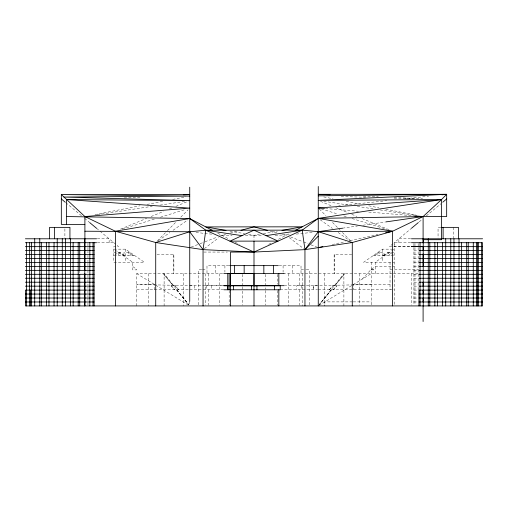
<?xml version="1.0" encoding="UTF-8"?>
<svg xmlns="http://www.w3.org/2000/svg" width="508" height="508" viewBox="0 0 508 508"><rect width="100%" height="100%" fill="white"/><g stroke="black" fill="none" stroke-linecap="round" stroke-linejoin="round"><path stroke-width="0.38" stroke-dasharray="2.54 1.91" d="M331.514 289.776L319.246 304.73L343.891 273.621L343.891 305.924M319.24 304.73L331.438 289.776M329.324 289.776L332.638 285.737L337.014 285.737L333.699 289.776M329.622 289.776L332.93 285.737M334.823 285.737L344.761 273.621L334.753 285.737M333.261 289.776L336.575 285.737M362.464 278.981L371.259 269.284L375.291 266.554L394.195 266.554M157.391 240.83L166.872 231.242M167.43 230.683L175.793 222.225M180.816 217.151L188.062 209.823M392.995 243.675L389.471 246.609L410.667 246.609L394.195 246.609L394.17 242.697L410.978 228.689M419.163 221.875L422.281 219.278M426.339 215.894L440.969 203.708M204.305 248.679L218.732 237.693M158.286 240.709L169.837 232.562M173.05 230.302L187.814 219.894M114.986 254.864L118.529 252.412L118.529 255.683M375.291 273.621L375.291 262.217L394.195 249.149L382.568 249.149L363.665 262.217L394.195 262.217M374.567 255.683L379.292 252.412L379.292 255.683M383.292 255.683L388.017 252.412L394.195 252.412M383.476 255.683L388.201 252.412L388.201 255.683M318.922 305.524L371.259 273.621M268.668 244.38L271.462 242.919M278.447 239.262L290.322 233.039M120.485 229.121L146.729 218.319M151.098 216.522L163.493 211.423M169.323 209.023L172.968 207.524M175.889 206.324L188.278 201.225M191.199 247.072L199.231 243.992M199.962 243.713L204.343 242.03M205.073 241.751L217.488 236.982M122.142 229.121L154.438 219.094M160.445 217.227L185.23 209.531M219.519 235.045L221.869 235.299L225.692 234.296M230.283 233.096L237.934 231.083M332.207 244.558L345.37 241.649M350.018 240.627L377.901 234.474M94.996 214.579L140.037 205.791M147.028 204.426L163.335 201.244M172.65 199.422L185.852 196.844M248.552 234.328L253.994 235.268L259.436 234.315M263.322 233.636L277.317 231.178M97.415 214.649L152.184 206.331M160.007 205.137L185.045 201.333M342.519 228.175L357.384 226.035M362.858 225.241L386.328 221.856M275.158 235.248L289.268 234.886M296.323 234.105L312.776 232.283M338.747 205.772L340.322 205.6M345.046 205.099L386.804 200.673M404.92 198.749L428.555 196.24M124.136 197.923L139.948 197.485M440.792 227.368L438.055 227.368L438.055 238.023M221.869 235.299L232.054 235.293M245.37 235.28L262.617 235.261M97.352 238.785L109.137 238.785L109.137 242.697M410.648 238.785L398.863 238.785L398.863 242.697M97.346 242.697L113.83 242.697M410.667 242.697L394.17 242.697L394.195 305.924M100.051 231.216L118.529 246.609L113.805 246.609L113.805 262.217L144.335 262.217L125.432 249.149L113.805 249.149L132.709 262.217L132.709 269.875L136.741 269.875L136.741 269.284L132.709 266.554M413.899 250.603L418.16 250.603M203.835 252.063L227.349 252.063M113.805 252.412L119.983 252.412L124.708 255.683M157.004 254.552L173.876 254.552L173.876 273.621M351.758 254.552L334.124 254.552L334.124 273.621M413.899 254.552L418.16 254.552M113.805 255.683L134.887 255.683M373.113 255.683L394.195 255.683L392.424 254.457M413.899 258.502L418.16 258.502M413.899 262.458L418.16 262.458M228.873 265.64L206.985 265.64L206.985 273.621M279.127 265.64L301.015 265.64L301.015 273.621M413.899 266.408L418.16 266.408M371.259 269.284L375.291 269.284M390.03 269.284L418.421 269.284M201.752 269.627L198.768 269.627L198.768 305.924M202.501 269.627L206.985 269.627M301.015 269.627L305.499 269.627M306.248 269.627L309.232 269.627L309.232 305.156M371.259 269.875L375.291 269.875M413.899 270.358L418.16 270.358M136.741 305.924L136.741 273.621L223.901 273.621M283.089 273.621L391.827 273.621M393.402 273.621L418.433 273.621M413.899 274.314L418.16 274.314M413.899 278.263L418.16 278.263M413.899 282.213L418.16 282.213M390.03 284.34L353.67 284.34L353.67 289.776M189.738 285.737L194.253 285.737L194.253 289.776M205.308 285.737L223.126 285.737M302.692 285.737L296.64 285.737L296.64 289.776M313.779 285.737L313.779 289.776L313.747 285.737L317.513 285.737M413.899 286.169L418.16 286.169M136.741 289.776L188.963 289.776M189.738 289.776L223.869 289.776M280.226 289.776L317.513 289.776M318.262 289.776L394.195 289.776M413.899 290.119L418.16 290.119L418.16 247.44M413.899 294.069L418.16 294.069M413.899 298.025L418.16 298.025M352.393 301.885L324.885 301.885L324.885 305.924M353.181 301.885L371.259 301.885M413.899 301.974L417.525 301.974M341.185 196.532L365.684 197.263M394.138 198.12L415.474 198.761M363.315 196.228L378.327 196.863M394.138 197.536L422.586 198.736M325.355 208.528L358.464 211.245M368.713 212.084L413.639 215.773M196.005 232.442L211.677 234.175M323.742 201.244L348.774 205.099M357.384 206.426L373.812 208.953M380.073 209.918L413.709 215.1M229.895 231.096L244.666 233.655M323.698 196.914L333.019 198.755M346.221 201.365L359.423 203.968M368.738 205.81L378.835 207.804M385.826 209.188L413.779 214.706M414.56 214.865L416.89 215.322M270.065 231.051L277.717 233.045M282.308 234.239L286.131 235.236M321.266 208.883L337.788 214.059M343.802 215.938L347.555 217.113M352.063 218.523L386.613 229.343M290.512 236.925L302.927 241.713M303.657 241.999L308.038 243.688M310.959 244.818L316.801 247.072M320.453 201.308L331.387 205.835M335.756 207.651L348.151 212.789M351.796 214.3L356.902 216.414M362.001 218.529L389.706 230.016M217.678 233.115L229.553 239.312M235.141 242.227L239.331 244.411M136.741 273.621L189.078 305.524M391.833 254.051L389.471 252.412L389.471 255.683M133.433 255.683L128.708 252.412L128.708 255.683M124.523 255.683L119.799 252.412L119.799 255.683M320.186 219.767L332.384 228.416M338.163 232.512L349.714 240.697M289.268 237.636L303.695 248.672M65.818 202.698L81.661 215.894M84.652 218.389L90.018 222.86M96.564 228.308L99.441 230.708M319.361 209.061L325.945 215.748M332.53 222.441L338.017 228.022M338.563 228.575L340.208 230.251M342.405 232.48L350.634 240.849M173.247 285.737L163.239 273.621L173.177 285.737M178.676 289.776L175.362 285.737L170.986 285.737L174.301 289.776M175.07 285.737L178.378 289.776M176.486 289.776L188.754 304.73L164.109 273.621L164.109 305.924M171.425 285.737L174.739 289.776M176.562 289.776L188.76 304.73M253.994 235.268L253.994 239.846M453.384 227.368L453.384 238.023M418.16 243.491L418.16 246.647M414.979 243.491L414.979 245.859M414.979 247.44L414.979 305.137M413.899 243.491L413.899 246.647M413.899 247.44L413.899 305.137M411.436 273.621L411.436 305.137M390.03 262.217L390.03 289.776M384.016 255.683L384.016 252.412L377.838 252.412L377.838 255.683M382.568 249.149L382.568 262.217M371.259 262.217L371.259 305.924M359.626 273.621L359.626 305.156M334.277 254.552L334.277 273.621M324.663 273.621L324.663 305.924M302.692 273.621L302.692 305.924M301.79 285.737L301.79 289.776M299.307 273.621L299.307 285.737M299.307 289.776L299.307 305.156M292.271 265.64L292.271 273.621M288.639 273.621L288.639 305.924M283.089 265.64L283.089 272.167M277.412 274.377L277.412 284.22M277.412 290.544L277.412 305.156M265.805 274.39L265.805 289.001M265.805 290.544L265.805 305.156M242.195 274.39L242.195 285.928M242.195 286.696L242.195 305.156M229.171 290.544L229.171 305.156M224.911 265.64L224.911 272.167M219.361 273.621L219.361 305.156M215.729 265.64L215.729 273.621M211.36 285.737L211.36 289.776M208.693 273.621L208.693 285.737M208.693 289.776L208.693 305.156M206.21 285.737L206.21 289.776M205.308 273.621L205.308 305.156M189.738 301.314L189.738 305.156M183.337 273.621L183.337 305.924M173.723 254.552L173.723 273.621M154.33 289.776L154.33 284.34L136.741 284.34A126.581 2.235 0 0 0 222.898 285.667M148.374 273.621L148.374 305.924M130.162 255.683L130.162 252.412L123.984 252.412L123.984 255.683M125.432 249.149L125.432 262.217M87.96 243.491L87.96 245.859M87.96 247.44L87.96 249.809M87.96 251.39L87.96 252.971M87.96 255.346L87.96 257.715M87.96 260.083L87.96 261.664M87.96 263.246L87.96 266.408M87.96 267.202L87.96 269.57M87.96 271.151L87.96 272.733M87.96 275.101L87.96 285.375M87.96 286.957L87.96 288.538M87.96 290.906L87.96 297.231M87.96 298.025L87.96 301.187M87.96 302.762L87.96 305.137M79.724 271.151L79.724 272.733M64.891 228.886L64.891 238.023M371.259 284.34A126.581 2.235 0 0 1 285.102 285.667"/><path stroke-width="0.76" d="M230.511 285.693L230.537 273.577L254 273.621L253.981 285.737A126.581 2.235 0 0 0 284.321 285.667M203.048 305.924L203.048 249.638L205.804 230.226L189.738 218.542L66.446 216.548M342.519 228.175L318.262 231.68L304.952 249.638L304.952 305.924M318.262 236.163L304.952 249.638L254 252.063L230.588 252.063L230.588 273.621M411.397 228.346L418.351 222.548M442.785 202.197L446.672 198.958M330.117 194.818L318.262 194.316L446.672 194.316L441.554 199.542L318.262 218.402L302.197 230.137L254 252.063L203.048 249.638L155.721 242.519L115.379 231.223L84.899 216.548L61.328 194.57L61.328 224.396L84.899 224.396M295.212 230.48L318.262 218.402L423.1 216.548L441.554 199.542L441.554 239.7L423.1 239.7M240.995 230.283L254 226.873L267.773 230.454M318.262 247.631L322.91 246.609M385.648 232.759L392.62 231.223L423.1 216.548L423.1 242.856M281.984 230.359L302.197 226.816L205.804 226.924L226.009 230.422M266.046 235.642L302.197 230.137L318.262 231.68L392.62 231.223L392.62 305.924M386.328 221.856L423.1 216.548L414.426 215.837M324.568 208.458L318.262 207.943L319.837 207.778M441.947 194.818L446.672 194.316L446.672 216.548L421.577 216.548M318.262 207.943L441.554 199.542L318.262 200.4L446.672 194.316L318.262 195.84M183.413 194.824L189.738 194.57L61.328 194.57L189.738 196.088L63.887 197.06L189.738 200.622L66.446 199.542L66.446 224.396M441.287 227.368L458.445 227.368L458.445 238.785M84.899 231.223L189.738 231.75L205.804 230.226L302.197 230.137L304.952 249.638L352.279 242.519L392.62 231.223L318.262 218.402M25.4 238.785L96.564 238.785M411.436 238.785L482.6 238.785M25.4 242.697L96.558 242.697M411.436 242.697L482.6 242.697L482.6 305.924L25.4 305.924L25.4 290.119L94.101 290.119M25.4 246.647L94.101 246.647M418.954 246.647L482.6 246.647M25.4 250.603L94.101 250.603M418.954 250.603L482.6 250.603M25.4 254.552L94.101 254.552M418.954 254.552L482.6 254.552M25.4 258.502L94.101 258.502M418.954 258.502L482.6 258.502M25.4 262.458L94.101 262.458M418.954 262.458L482.6 262.458M229.667 265.64L278.333 265.64M25.4 266.408L94.101 266.408M418.954 266.408L482.6 266.408M25.4 270.358L94.101 270.358M418.954 270.358L482.6 270.358M223.787 273.621L284.213 273.621M25.4 274.314L94.101 274.314M418.954 274.314L482.6 274.314M25.4 278.263L94.101 278.263M418.954 278.263L482.6 278.263M25.4 282.213L94.101 282.213M418.954 282.213L482.6 282.213M223.869 285.737L280.226 285.737L280.226 289.776L223.869 289.776M25.4 286.169L94.101 286.169M418.954 286.169L482.6 286.169M482.6 290.119L418.954 290.119L418.954 305.924M25.4 294.069L94.101 294.069M418.954 294.069L482.6 294.069M25.4 298.025L94.101 298.025M418.954 298.025L482.6 298.025M25.4 301.974L94.101 301.974M418.954 301.974L482.6 301.974M66.446 199.542L189.738 208.128L84.899 216.548L84.899 270.542M241.948 235.661L205.804 230.226L254 252.063M318.262 231.68L352.279 242.519L352.279 305.924M212.09 230.2L189.738 218.542L115.379 231.223L115.379 305.924M61.328 198.958L65.215 202.197M90.018 222.86L96.564 228.308M203.048 249.638L189.738 231.75L155.721 242.519L155.721 305.924M227.774 285.737L227.787 289.776L227.774 273.577L230.537 273.577L230.537 285.737M481.514 242.697L481.514 305.924M478.339 242.697L478.339 305.924M477.545 242.697L477.545 305.924M476.46 242.697L476.46 305.924M473.278 242.697L473.278 305.924M468.224 242.697L468.224 305.924M466.687 242.697L466.687 305.924M461.632 242.697L461.632 305.924M459.016 238.785L459.016 305.924M453.955 238.785L453.955 305.924M450.78 238.785L450.78 305.924M445.719 238.785L445.719 305.924M443.109 227.368L443.109 238.785M442.538 242.697L442.538 305.924M437.483 242.697L437.483 305.924M434.867 242.697L434.867 305.924M429.806 242.697L429.806 305.924M428.276 238.785L428.276 305.924M423.221 238.785L423.221 305.924M423.1 246.685L423.1 250.742M423.1 253.898L423.1 266.522M423.1 282.232L423.1 286.188M423.1 290.112L423.1 294.075M423.1 297.967L423.1 301.974M423.1 305.822L423.1 321.532M420.04 242.697L420.04 305.924M318.262 186.468L318.262 305.924M278.829 273.621L278.829 285.737M278.829 289.776L278.829 305.924M274.511 285.737L274.511 289.776M273.577 265.64L273.577 273.621M263.843 265.64L263.843 273.621M256.953 289.776L256.953 285.737L229.171 285.693A126.581 2.235 0 0 1 223.679 285.667M254 241.122L254 305.924M251.511 285.731L251.511 289.776M244.157 265.64L244.157 273.621M234.423 265.64L234.423 273.621M233.489 285.737L233.489 289.776M230.588 285.147L230.588 305.924M229.171 273.621L229.171 289.776M189.738 187.211L189.738 301.358M94.101 242.697L94.101 305.924M93.021 242.697L93.021 305.924M89.84 242.697L89.84 305.924M84.899 273.685L84.899 305.924M84.779 238.785L84.779 305.924M79.724 242.697L79.724 270.358M79.724 274.314L79.724 305.924M78.194 242.697L78.194 305.924M73.133 242.697L73.133 305.924M70.517 238.785L70.517 305.924M69.945 238.785L69.945 227.368L49.555 227.368L49.555 238.785M65.462 238.785L65.462 305.924M62.281 238.785L62.281 305.924M57.22 238.785L57.22 305.924M54.616 227.368L54.616 238.785M54.045 242.697L54.045 305.924M48.984 242.697L48.984 305.924M46.368 242.697L46.368 305.924M41.313 242.697L41.313 305.924M39.776 238.785L39.776 305.924M34.722 238.785L34.722 305.924M31.54 242.697L31.54 305.924M30.455 290.119L30.455 305.924M29.661 242.697L29.661 305.924M26.486 242.697L26.486 305.924M254 230.181L229.902 241.141L278.098 241.103L254 230.181M423.221 246.609L411.455 246.609L423.221 246.647"/></g></svg>
